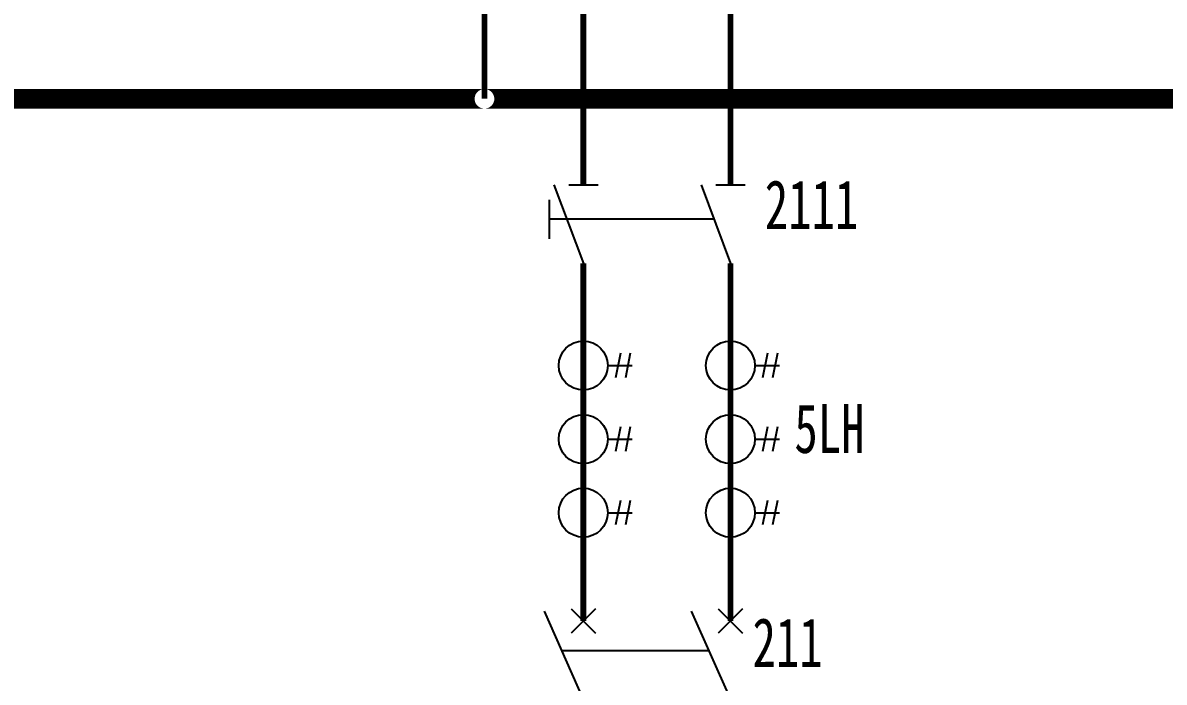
# Model space of a CAD drawing. Header units: millimetres. Extents: x 10667 to 23854, y -3427 to -2899.
# Drawn here: x 21415.4 to 21531.8, y -3234.5 to -3167.3 of the extents above; entities that cross this region are included whole.
import ezdxf

# ---------------------------------------------------------------- set-up
doc = ezdxf.new("R2010")
doc.units = ezdxf.units.MM
doc.header["$LTSCALE"] = 10
for name, color, linetype in [('BLOCK', 3, 'Continuous'), ('TEXT', 2, 'Continuous'), ('设    备', 3, 'Continuous'), ('设备编号', 2, 'Continuous'), ('连 接 线', 1, 'Continuous')]:
    doc.layers.add(name, color=color, linetype=linetype)
doc.styles.add('HZ', font='SimSun.ttf', dxfattribs={"width": 0.7})

# ---------------------------------------------------------------- blocks, each defined once
blk = doc.blocks.new('$LH')
at = {"color": 3}
for p, q in [((3.79, 1.25), (3.29, -1.25)), ((4.79, 1.25), (4.29, -1.25)), ((2.5, 0), (5, 0))]:
    blk.add_line(p, q, dxfattribs=at)
blk.add_circle((0, 0), 2.5, dxfattribs=at)

msp = doc.modelspace()

# ---------------------------------------------------------------- linework, layer by layer
at = {"layer": 'TEXT', "color": 3}
for p, q in [((21469.07, -3185.34), (21469.07, -3189.34)), ((21470.88, -3187.34), (21469.07, -3187.34))]:
    msp.add_line(p, q, dxfattribs=at)
at = {"layer": '设    备'}
for p, q in [((21469.57, -3183.84), (21472.57, -3191.84)), ((21471.07, -3183.84), (21474.07, -3183.84)), ((21484.57, -3183.84), (21487.57, -3191.84)), ((21486.07, -3183.84), (21489.07, -3183.84)), ((21468.56, -3227.3), (21472.56, -3236.3)), ((21473.81, -3227.05), (21471.31, -3229.55)), ((21471.31, -3227.05), (21473.81, -3229.55)), ((21483.56, -3227.3), (21487.56, -3236.3)), ((21486.31, -3227.05), (21488.81, -3229.55)), ((21488.81, -3227.05), (21486.31, -3229.55)), ((21470.34, -3231.3), (21485.34, -3231.3))]:
    msp.add_line(p, q, dxfattribs=at)
at = {"layer": '设    备', "color": 3}
msp.add_line((21485.88, -3187.34), (21470.88, -3187.34), dxfattribs=at)
at = {"layer": '设    备', "const_width": 0.6}
for points in [[(21472.57, -3191.84), (21472.57, -3193.34)], [(21487.57, -3191.84), (21487.57, -3193.34)]]:
    msp.add_lwpolyline(points, dxfattribs=at)
at = {"layer": '设    备'}
for p in [(21472.57, -3183.84), (21487.57, -3183.84), (21472.57, -3191.84), (21487.57, -3191.84), (21472.56, -3228.3), (21487.56, -3228.3)]:
    msp.add_point(p, dxfattribs=at)
at = {"layer": '连 接 线'}
for points, const_width in [([(21462.48, -3135.68), (21462.48, -3175.05)], 0.6), ([(21472.57, -3142.74), (21472.57, -3183.84)], 0.6), ([(21487.57, -3153.74), (21487.57, -3183.84)], 0.6), ([(21461.48, -3175.05), (21402.75, -3175.06)], 2), ([(21539.49, -3175.05), (21463.48, -3175.05)], 2), ([(21472.57, -3191.84), (21472.57, -3228.29)], 0.6), ([(21487.57, -3191.84), (21487.57, -3228.29)], 0.6), ([(21472.57, -3193.34), (21472.57, -3228.29)], 0.6), ([(21487.57, -3193.34), (21487.57, -3228.29)], 0.6)]:
    msp.add_lwpolyline(points, dxfattribs=dict(at, const_width=const_width))
for points in [[(21461.48, -3174.05), (21462.48, -3174.05), (21461.48, -3174.06), (21462.57, -3174.06)], [(21461.48, -3174.06), (21462.39, -3174.06), (21461.48, -3174.05), (21462.48, -3174.05)], [(21461.48, -3174.06), (21462.57, -3174.06), (21461.48, -3174.07), (21462.65, -3174.07)], [(21461.48, -3174.07), (21462.31, -3174.07), (21461.48, -3174.06), (21462.39, -3174.06)], [(21461.48, -3174.09), (21462.22, -3174.09), (21461.48, -3174.07), (21462.31, -3174.07)], [(21461.48, -3174.11), (21462.14, -3174.11), (21461.48, -3174.09), (21462.22, -3174.09)], [(21461.48, -3174.15), (21462.06, -3174.15), (21461.48, -3174.11), (21462.14, -3174.11)], [(21461.48, -3174.19), (21461.98, -3174.19), (21461.48, -3174.15), (21462.06, -3174.15)], [(21461.48, -3174.23), (21461.91, -3174.23), (21461.48, -3174.19), (21461.98, -3174.19)], [(21461.48, -3174.29), (21461.84, -3174.29), (21461.48, -3174.23), (21461.91, -3174.23)], [(21461.48, -3174.35), (21461.77, -3174.35), (21461.48, -3174.29), (21461.84, -3174.29)], [(21461.48, -3174.41), (21461.71, -3174.41), (21461.48, -3174.35), (21461.77, -3174.35)], [(21461.48, -3174.48), (21461.66, -3174.48), (21461.48, -3174.41), (21461.71, -3174.41)], [(21461.48, -3174.55), (21461.61, -3174.55), (21461.48, -3174.48), (21461.66, -3174.48)], [(21461.48, -3174.63), (21461.57, -3174.63), (21461.48, -3174.55), (21461.61, -3174.55)], [(21461.48, -3174.71), (21461.54, -3174.71), (21461.48, -3174.63), (21461.57, -3174.63)], [(21461.48, -3174.79), (21461.51, -3174.79), (21461.48, -3174.71), (21461.54, -3174.71)], [(21461.48, -3174.88), (21461.5, -3174.88), (21461.48, -3174.79), (21461.51, -3174.79)], [(21461.48, -3174.97), (21461.48, -3174.97), (21461.48, -3174.88), (21461.5, -3174.88)], [(21461.48, -3175.14), (21461.48, -3175.14), (21461.48, -3175.23), (21461.5, -3175.23)], [(21462.57, -3174.06), (21463.48, -3174.06), (21462.48, -3174.05), (21463.48, -3174.05)], [(21462.65, -3174.07), (21463.48, -3174.07), (21462.57, -3174.06), (21463.48, -3174.06)], [(21462.74, -3174.09), (21463.48, -3174.09), (21462.65, -3174.07), (21463.48, -3174.07)], [(21462.82, -3174.11), (21463.48, -3174.11), (21462.74, -3174.09), (21463.48, -3174.09)], [(21462.9, -3174.15), (21463.48, -3174.15), (21462.82, -3174.11), (21463.48, -3174.11)], [(21462.98, -3174.19), (21463.48, -3174.19), (21462.9, -3174.15), (21463.48, -3174.15)], [(21463.05, -3174.23), (21463.48, -3174.23), (21462.98, -3174.19), (21463.48, -3174.19)], [(21463.12, -3174.29), (21463.48, -3174.29), (21463.05, -3174.23), (21463.48, -3174.23)], [(21463.19, -3174.35), (21463.48, -3174.35), (21463.12, -3174.29), (21463.48, -3174.29)], [(21463.25, -3174.41), (21463.48, -3174.41), (21463.19, -3174.35), (21463.48, -3174.35)], [(21463.3, -3174.48), (21463.48, -3174.48), (21463.25, -3174.41), (21463.48, -3174.41)], [(21463.35, -3174.55), (21463.48, -3174.55), (21463.3, -3174.48), (21463.48, -3174.48)], [(21463.39, -3174.63), (21463.48, -3174.63), (21463.35, -3174.55), (21463.48, -3174.55)], [(21463.42, -3174.71), (21463.48, -3174.71), (21463.39, -3174.63), (21463.48, -3174.63)], [(21463.45, -3174.79), (21463.48, -3174.79), (21463.42, -3174.71), (21463.48, -3174.71)], [(21463.47, -3174.88), (21463.48, -3174.88), (21463.45, -3174.79), (21463.48, -3174.79)], [(21463.48, -3174.97), (21463.48, -3174.97), (21463.47, -3174.88), (21463.48, -3174.88)], [(21463.48, -3175.14), (21463.48, -3175.14), (21463.48, -3175.05)], [(21461.48, -3175.23), (21461.5, -3175.23), (21461.48, -3175.31), (21461.51, -3175.31)], [(21461.48, -3175.31), (21461.51, -3175.31), (21461.48, -3175.4), (21461.54, -3175.4)], [(21461.48, -3175.4), (21461.54, -3175.4), (21461.48, -3175.48), (21461.57, -3175.48)], [(21461.48, -3175.48), (21461.57, -3175.48), (21461.48, -3175.55), (21461.61, -3175.55)], [(21461.48, -3175.55), (21461.61, -3175.55), (21461.48, -3175.63), (21461.66, -3175.63)], [(21461.48, -3175.63), (21461.66, -3175.63), (21461.48, -3175.7), (21461.71, -3175.7)], [(21461.48, -3175.7), (21461.71, -3175.7), (21461.48, -3175.76), (21461.77, -3175.76)], [(21461.48, -3175.76), (21461.77, -3175.76), (21461.48, -3175.82), (21461.84, -3175.82)], [(21461.48, -3175.82), (21461.84, -3175.82), (21461.48, -3175.87), (21461.91, -3175.87)], [(21461.48, -3175.87), (21461.91, -3175.87), (21461.48, -3175.92), (21461.98, -3175.92)], [(21461.48, -3175.92), (21461.98, -3175.92), (21461.48, -3175.96), (21462.06, -3175.96)], [(21461.48, -3175.96), (21462.06, -3175.96), (21461.48, -3175.99), (21462.14, -3175.99)], [(21461.48, -3175.99), (21462.14, -3175.99), (21461.48, -3176.02), (21462.22, -3176.02)], [(21461.48, -3176.02), (21462.22, -3176.02), (21461.48, -3176.04), (21462.31, -3176.04)], [(21461.48, -3176.04), (21462.31, -3176.04), (21461.48, -3176.05), (21462.39, -3176.05)], [(21461.48, -3176.05), (21462.39, -3176.05), (21461.48, -3176.05), (21462.48, -3176.05)], [(21462.48, -3176.05), (21463.48, -3176.05), (21462.57, -3176.05), (21463.48, -3176.05)], [(21462.57, -3176.05), (21463.48, -3176.05), (21462.65, -3176.04), (21463.48, -3176.04)], [(21462.65, -3176.04), (21463.48, -3176.04), (21462.74, -3176.02), (21463.48, -3176.02)], [(21462.74, -3176.02), (21463.48, -3176.02), (21462.82, -3175.99), (21463.48, -3175.99)], [(21462.82, -3175.99), (21463.48, -3175.99), (21462.9, -3175.96), (21463.48, -3175.96)], [(21462.9, -3175.96), (21463.48, -3175.96), (21462.98, -3175.92), (21463.48, -3175.92)], [(21462.98, -3175.92), (21463.48, -3175.92), (21463.05, -3175.87), (21463.48, -3175.87)], [(21463.05, -3175.87), (21463.48, -3175.87), (21463.12, -3175.82), (21463.48, -3175.82)], [(21463.12, -3175.82), (21463.48, -3175.82), (21463.19, -3175.76), (21463.48, -3175.76)], [(21463.19, -3175.76), (21463.48, -3175.76), (21463.25, -3175.7), (21463.48, -3175.7)], [(21463.25, -3175.7), (21463.48, -3175.7), (21463.3, -3175.63), (21463.48, -3175.63)], [(21463.3, -3175.63), (21463.48, -3175.63), (21463.35, -3175.55), (21463.48, -3175.55)], [(21463.35, -3175.55), (21463.48, -3175.55), (21463.39, -3175.48), (21463.48, -3175.48)], [(21463.39, -3175.48), (21463.48, -3175.48), (21463.42, -3175.4), (21463.48, -3175.4)], [(21463.42, -3175.4), (21463.48, -3175.4), (21463.45, -3175.31), (21463.48, -3175.31)], [(21463.45, -3175.31), (21463.48, -3175.31), (21463.47, -3175.23), (21463.48, -3175.23)]]:
    msp.add_solid(points, dxfattribs=at)

# ---------------------------------------------------------------- block references
at = {"layer": 'BLOCK'}
for p in [(21472.56, -3202.25), (21487.56, -3202.25), (21472.56, -3209.75), (21487.56, -3209.75), (21472.56, -3217.25), (21487.56, -3217.25)]:
    msp.add_blockref('$LH', p, dxfattribs=at)

# ---------------------------------------------------------------- texts
at = {"layer": '设备编号', "color": 6, "style": 'HZ', "width": 0.7}
for s, p in [('2111', (21491.07, -3188.34)), ('5LH', (21494.09, -3211.16)), ('211', (21489.82, -3232.98))]:
    msp.add_text(s, height=5, dxfattribs=at).set_placement(p)

doc.saveas('drawing.dxf')
